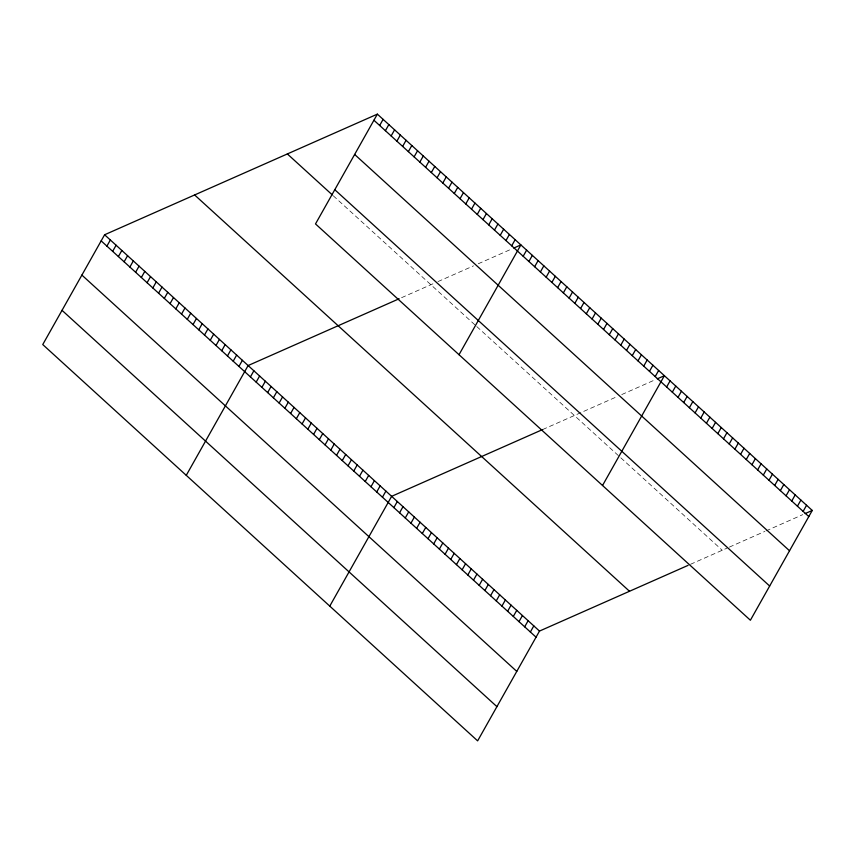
<?xml version="1.0" encoding="UTF-8"?>
<svg xmlns="http://www.w3.org/2000/svg" width="855" height="855" viewBox="0 0 855 855"><rect width="100%" height="100%" fill="white"/><g stroke="black" fill="none" stroke-linecap="round" stroke-linejoin="round"><path stroke-width="0.64" stroke-dasharray="4.28 3.21" d="M401.583 297.679L435.612 282.631M437.974 281.584L473.51 265.873M478.244 263.778L511.408 249.115M542.658 429.541L617.021 396.656M621.756 394.561L654.919 379.898M690.519 564.289L726.974 548.162M729.347 547.115L764.872 531.404M766.059 530.88L802.77 514.635M333.279 195.795L475.84 325.702M476.791 326.578L619.875 456.965M620.826 457.831L722.24 550.257"/><path stroke-width="1.28" d="M377.365 114.132L315.506 223.925L750.391 620.238L812.25 510.446L377.365 114.132L104.609 234.762L42.75 344.554L477.635 740.868L539.494 631.076L688.072 565.369M106.907 246.101L110.359 239.988M112.657 251.338L116.098 245.225M118.396 256.564L121.838 250.451M124.135 261.79L127.577 255.688M129.875 267.027L133.316 260.914M135.614 272.253L139.055 266.151M141.353 277.49L144.794 271.377M147.092 282.716L150.533 276.614M152.831 287.953L156.273 281.84M158.57 293.18L162.023 287.077M164.32 298.416L167.762 292.303M170.06 303.643L173.501 297.54M175.799 308.879L179.24 302.766M181.538 314.106L184.979 308.003M187.277 319.343L190.718 313.229M193.016 324.569L196.458 318.466M198.755 329.806L202.197 323.692M204.495 335.032L207.947 328.929M210.245 340.269L213.686 334.155M215.984 345.495L219.425 339.382M221.723 350.732L225.164 344.618M227.462 355.958L230.903 349.845M233.201 361.195L236.643 355.082M238.94 366.421L242.382 360.308M379.663 125.482L383.104 119.369M186.262 475.337L248.121 365.545L399.146 298.758M385.402 130.708L388.843 124.595M250.419 376.884L253.871 370.771M391.141 135.945L394.593 129.832M256.158 382.121L259.61 376.008M396.891 141.171L400.332 135.058M261.908 387.347L265.349 381.234M402.63 146.408L406.072 140.295M267.647 392.584L271.088 386.471M408.369 151.634L411.811 145.521M273.386 397.81L276.828 391.697M414.109 156.871L417.55 150.758M279.125 403.036L282.567 396.934M419.848 162.097L423.289 155.984M284.865 408.273L288.306 402.16M425.587 167.324L429.028 161.221M290.604 413.499L294.045 407.397M431.326 172.56L434.768 166.447M296.343 418.736L299.784 412.623M437.065 177.787L440.507 171.684M302.082 423.962L305.534 417.86M442.805 183.023L446.257 176.91M307.832 429.199L311.273 423.086M448.554 188.25L451.996 182.147M313.571 434.426L317.013 428.323M454.294 193.487L457.735 187.373M319.31 439.662L322.752 433.549M460.033 198.713L463.474 192.61M325.05 444.889L328.491 438.786M465.772 203.95L469.213 197.836M330.789 450.125L334.23 444.012M471.511 209.176L474.953 203.073M336.528 455.352L339.969 449.249M477.25 214.413L480.692 208.299M342.267 460.589L345.709 454.475M482.99 219.639L486.431 213.536M348.006 465.815L351.458 459.712M488.729 224.876L492.181 218.762M353.756 471.052L357.198 464.938M494.479 230.102L497.92 223.999M359.495 476.278L362.937 470.175M500.218 235.339L503.659 229.226M365.235 481.515L368.676 475.401M505.957 240.565L509.398 234.462M370.974 486.741L374.415 480.628M511.696 245.802L515.138 239.689M376.713 491.978L380.154 485.864M459.017 354.707L520.877 244.915L513.77 248.068M382.452 497.204L385.894 491.091M523.175 256.265L526.616 250.152M329.774 606.12L391.633 496.328L542.658 429.541M528.914 261.491L532.355 255.378M393.877 507.624L397.319 501.511M534.653 266.728L538.094 260.615M399.563 512.797L403.015 506.694M540.392 271.954L543.844 265.841M405.259 517.98L408.701 511.878M546.142 277.191L549.583 271.078M410.945 523.164L414.386 517.061M551.881 282.417L555.323 276.304M416.631 528.347L420.072 522.245M557.62 287.654L561.062 281.541M422.317 533.531L425.758 527.417M563.36 292.88L566.801 286.767M428.002 538.714L431.444 532.601M569.099 298.117L572.54 292.004M433.688 543.898L437.129 537.784M574.838 303.343L578.279 297.23M439.374 549.081L442.815 542.968M580.577 308.57L584.018 302.467M445.06 554.264L448.501 548.151M586.316 313.806L589.768 307.693M450.745 559.448L454.197 553.335M592.066 319.033L595.508 312.93M456.442 564.631L459.883 558.518M597.805 324.269L601.247 318.156M462.127 569.815L465.569 563.702M603.545 329.496L606.986 323.393M467.813 574.988L471.255 568.885M609.284 334.733L612.725 328.619M473.499 580.171L476.94 574.068M615.023 339.959L618.464 333.856M479.185 585.354L482.626 579.252M620.762 345.196L624.203 339.082M484.871 590.538L488.312 584.435M626.501 350.422L629.943 344.319M490.556 595.721L493.998 589.608M632.24 355.659L635.692 349.545M496.242 600.905L499.683 594.791M637.99 360.885L641.432 354.782M501.928 606.088L505.38 599.975M643.73 366.122L647.171 360.008M507.624 611.272L511.066 605.158M649.469 371.348L652.91 365.245M513.31 616.455L516.751 610.342M655.208 376.585L658.649 370.471M518.996 621.638L522.437 615.525M602.529 485.49L664.388 375.698L657.281 378.851M524.681 626.822L528.123 620.709M666.633 386.994L670.074 380.881M530.367 632.005L533.809 625.892M672.319 392.178L675.76 386.065M678.004 397.361L681.446 391.248M683.69 402.545L687.142 396.431M689.387 407.728L692.828 401.615M695.072 412.912L698.514 406.798M700.758 418.095L704.199 411.982M706.444 423.278L709.885 417.165M712.13 428.451L715.571 422.349M717.815 433.635L721.257 427.532M723.501 438.818L726.942 432.716M729.187 444.002L732.628 437.899M734.873 449.185L738.325 443.072M740.569 454.368L744.01 448.255M746.255 459.552L749.696 453.439M751.94 464.735L755.382 458.622M757.626 469.919L761.068 463.805M763.312 475.102L766.753 468.989M768.998 480.286L772.439 474.172M774.683 485.469L778.125 479.356M780.369 490.642L783.811 484.539M786.055 495.825L789.507 489.723M791.751 501.009L795.193 494.906M797.437 506.192L800.879 500.09M803.123 511.376L806.564 505.262M805.143 513.588L812.25 510.446M373.924 120.245L808.809 516.559M354.643 154.456L789.528 550.77M334.786 189.714L769.66 586.028M287.355 153.943L332.328 194.919M194.619 194.951L629.504 591.265M104.609 234.762L539.494 631.076M101.168 240.875L536.053 637.178M81.888 275.086L516.773 671.399M62.03 310.333L496.915 706.647"/></g></svg>
